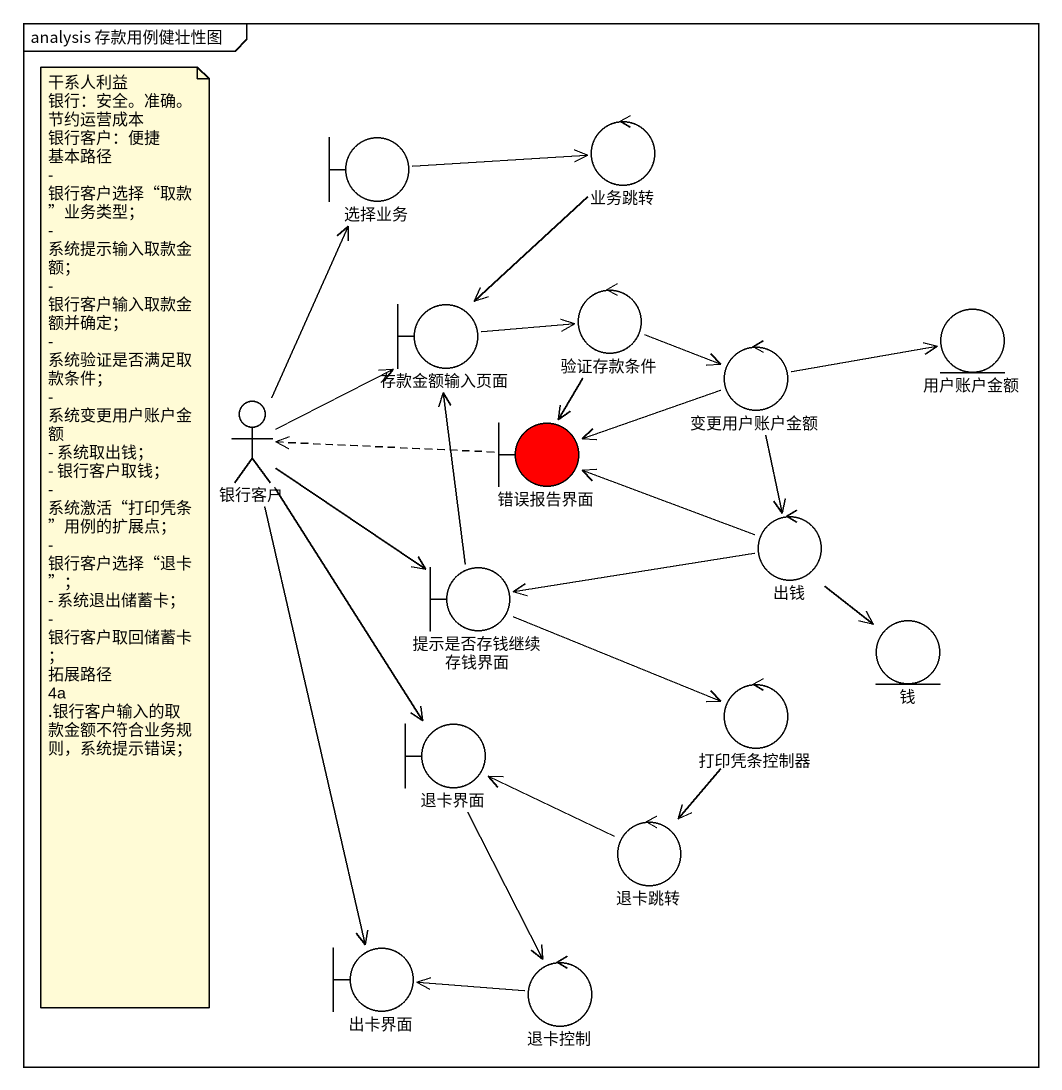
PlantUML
@startuml
mainframe analysis 存款用例健壮性图
boundary 选择业务
control 业务跳转
boundary 存款金额输入页面
control 验证存款条件
control 变更用户账户金额
entity 用户账户金额
actor 银行客户
boundary 错误报告界面 #FF0000
control 出钱
boundary 提示是否存钱继续存钱界面
entity 钱
boundary 退卡界面
control 打印凭条控制器
control 退卡跳转
boundary 出卡界面
control 退卡控制
选择业务 -right-> 业务跳转
业务跳转 --> 存款金额输入页面
存款金额输入页面 -right-> 验证存款条件
验证存款条件 -right-> 变更用户账户金额
验证存款条件 --> 错误报告界面
变更用户账户金额 -right-> 用户账户金额
变更用户账户金额 -left-> 错误报告界面
变更用户账户金额 --> 出钱
银行客户 -up-> 选择业务
银行客户 -up-> 存款金额输入页面
银行客户 --> 提示是否存钱继续存钱界面
银行客户 --> 退卡界面
银行客户 --> 出卡界面
错误报告界面 .left.> 银行客户
出钱 -left-> 错误报告界面
出钱 -left-> 提示是否存钱继续存钱界面
出钱 --> 钱
提示是否存钱继续存钱界面 -up-> 存款金额输入页面
提示是否存钱继续存钱界面 -right-> 打印凭条控制器
退卡界面 --> 退卡控制
打印凭条控制器 --> 退卡跳转
退卡跳转 -left-> 退卡界面
退卡控制 -left-> 出卡界面
note as N1
  干系人利益
  银行：安全。准确。节约运营成本
  银行客户：便捷
  基本路径
  - 银行客户选择“取款”业务类型；
  - 系统提示输入取款金额；
  - 银行客户输入取款金额并确定；
  - 系统验证是否满足取款条件；
  - 系统变更用户账户金额
  - 系统取出钱；
  - 银行客户取钱；
  - 系统激活“打印凭条”用例的扩展点；
  - 银行客户选择“退卡”；
  - 系统退出储蓄卡；
  - 银行客户取回储蓄卡；
  拓展路径
  4a .银行客户输入的取款金额不符合业务规则，系统提示错误；
end note
@enduml
